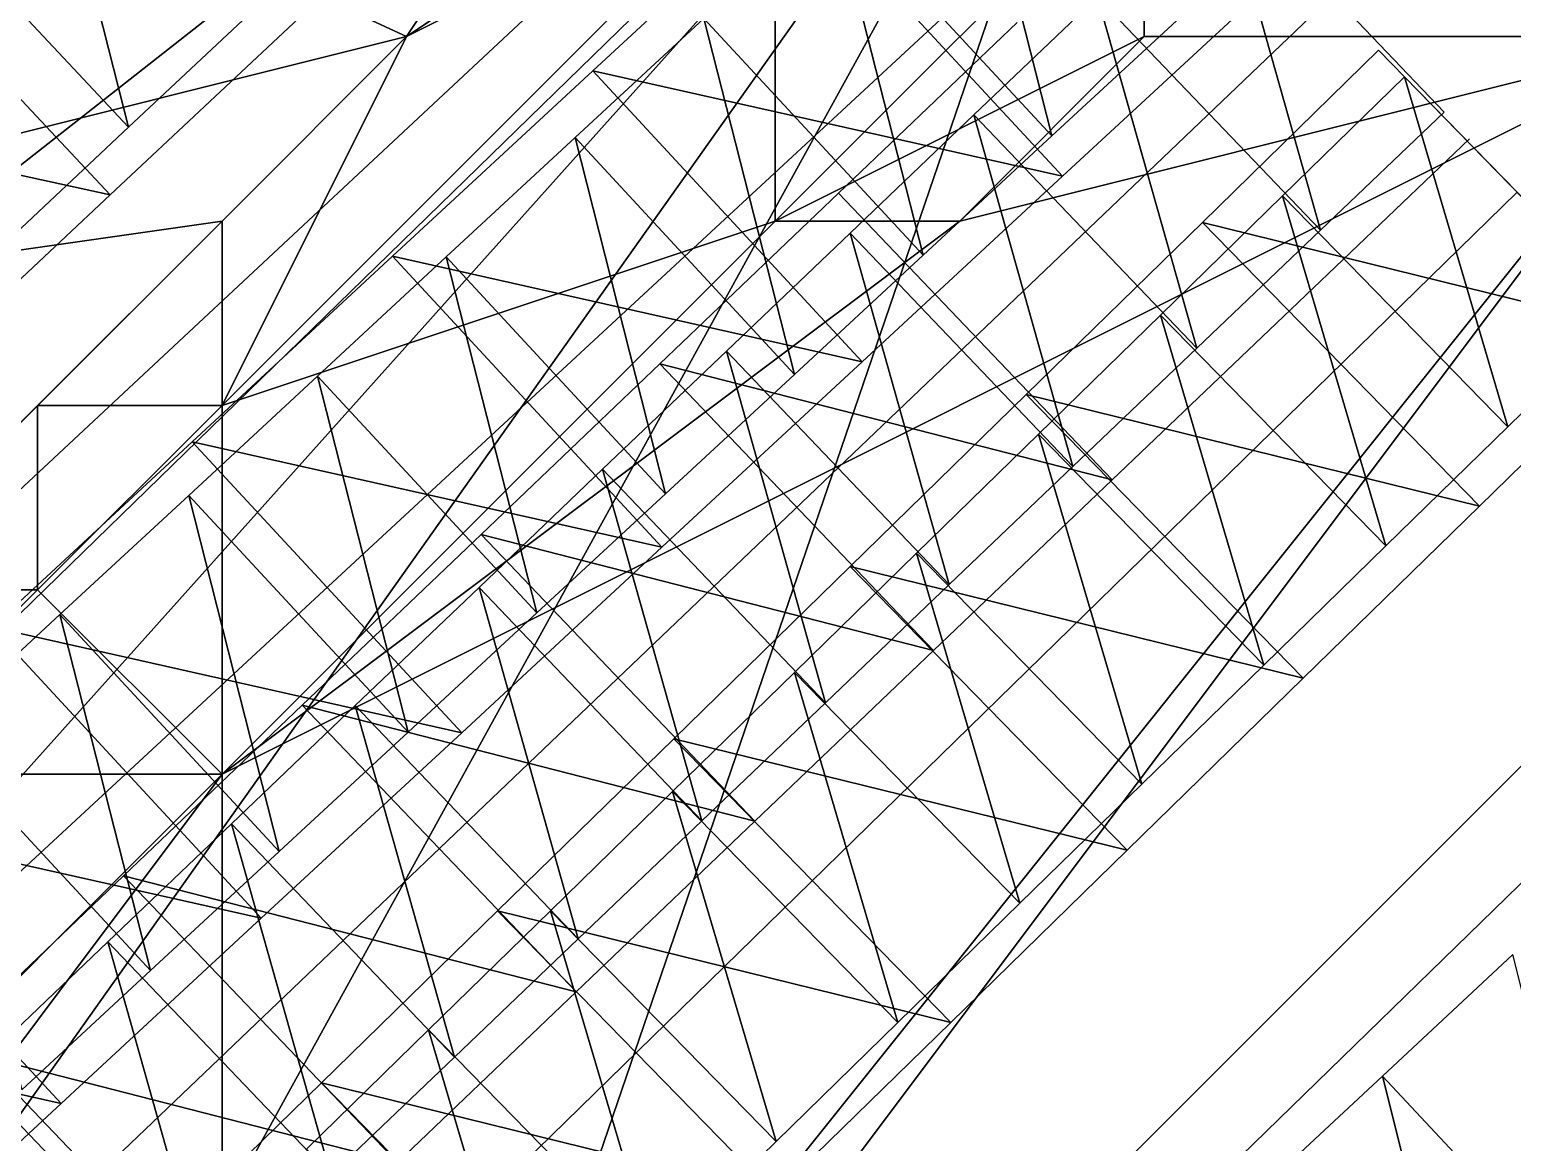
# Model space of a CAD drawing. Header units: metres. Extents: x -1103 to 901, y -902 to 905.
# Drawn here: x -1078.09 to -1062.01, y -519.99 to -507.92 of the extents above; entities that cross this region are included whole.
import ezdxf

# ---------------------------------------------------------------- set-up
doc = ezdxf.new("R2010")
doc.units = ezdxf.units.M
for name, color, linetype in [('OSM_BUILDING_FOOTPRINTS', 7, 'CONTINUOUS'), ('OSM_BUILDING_ROOFS', 1, 'CONTINUOUS'), ('OSM_BUILDING_WALLS', 8, 'CONTINUOUS'), ('OSM_RAIL_AXES', 6, 'CONTINUOUS'), ('OSM_RAIL_SURFACE', 7, 'CONTINUOUS'), ('OSM_TERRAIN', 3, 'CONTINUOUS'), ('OSM_TUNNELS', 252, 'CONTINUOUS')]:
    doc.layers.add(name, color=color, linetype=linetype)

msp = doc.modelspace()

# ---------------------------------------------------------------- linework, layer by layer
at = {"layer": 'OSM_BUILDING_FOOTPRINTS'}
for points in [[(-1054.416, -490.72, 14.952), (-1057.069, -487.9, 14.952), (-1059.025, -485.843, 14.952), (-1062.142, -482.548, 14.952), (-1064.729, -479.805, 14.952), (-1067.139, -477.262, 14.952), (-1071.184, -472.982, 14.952), (-1078.336, -465.418, 14.952), (-1100, -485.639, 14.952), (-1100, -507.15, 14.952), (-1099.547, -507.63, 14.952), (-1096.806, -510.528, 14.952), (-1094.584, -512.883, 14.952), (-1091.168, -516.488, 14.952), (-1089.488, -518.269, 14.952), (-1086.88, -521.022, 14.952)], [(-1084.835, -520.724, 13.126), (-1065.756, -502.144, 13.126), (-1063.999, -503.914, 13.126), (-1056.305, -511.721, 13.126), (-1075.384, -530.301, 13.126), (-1079.153, -526.485, 13.126), (-1081.397, -524.207, 13.126), (-1083.552, -522.018, 13.126), (-1084.835, -520.724, 13.126)]]:
    msp.add_polyline3d(points, close=True, dxfattribs=at)
at = {"layer": 'OSM_BUILDING_ROOFS'}
for points in [[(-1089.488, -518.269, 20.152), (-1071.184, -472.982, 20.152), (-1078.336, -465.418, 20.152)], [(-1089.488, -518.269, 20.152), (-1067.139, -477.262, 20.152), (-1071.184, -472.982, 20.152)], [(-1089.488, -518.269, 20.152), (-1064.729, -479.805, 20.152), (-1067.139, -477.262, 20.152)], [(-1089.488, -518.269, 20.152), (-1062.142, -482.548, 20.152), (-1064.729, -479.805, 20.152)], [(-1089.488, -518.269, 20.152), (-1059.025, -485.843, 20.152), (-1062.142, -482.548, 20.152)], [(-1089.488, -518.269, 20.152), (-1057.069, -487.9, 20.152), (-1059.025, -485.843, 20.152)], [(-1089.488, -518.269, 20.152), (-1054.416, -490.72, 20.152), (-1057.069, -487.9, 20.152)], [(-1089.488, -518.269, 20.152), (-1086.88, -521.022, 20.152), (-1054.416, -490.72, 20.152)], [(-1065.756, -502.144, 18.326), (-1084.835, -520.724, 18.326), (-1083.552, -522.018, 18.326)], [(-1065.756, -502.144, 18.326), (-1083.552, -522.018, 18.326), (-1081.397, -524.207, 18.326)], [(-1065.756, -502.144, 18.326), (-1081.397, -524.207, 18.326), (-1079.153, -526.485, 18.326)], [(-1065.756, -502.144, 18.326), (-1079.153, -526.485, 18.326), (-1075.384, -530.301, 18.326)], [(-1065.756, -502.144, 18.326), (-1075.384, -530.301, 18.326), (-1056.305, -511.721, 18.326)], [(-1065.756, -502.144, 18.326), (-1056.305, -511.721, 18.326), (-1063.999, -503.914, 18.326)]]:
    msp.add_3dface(points, dxfattribs=at)
at = {"layer": 'OSM_BUILDING_WALLS'}
for points in [[(-1086.88, -521.022, 14.952), (-1054.416, -490.72, 14.952), (-1054.416, -490.72, 20.152)], [(-1086.88, -521.022, 14.952), (-1054.416, -490.72, 20.152), (-1086.88, -521.022, 20.152)], [(-1065.756, -502.144, 13.126), (-1084.835, -520.724, 13.126), (-1084.835, -520.724, 18.326)], [(-1065.756, -502.144, 13.126), (-1084.835, -520.724, 18.326), (-1065.756, -502.144, 18.326)], [(-1056.305, -511.721, 13.126), (-1063.999, -503.914, 13.126), (-1063.999, -503.914, 18.326)], [(-1056.305, -511.721, 13.126), (-1063.999, -503.914, 18.326), (-1056.305, -511.721, 18.326)], [(-1075.384, -530.301, 13.126), (-1056.305, -511.721, 13.126), (-1056.305, -511.721, 18.326)], [(-1075.384, -530.301, 13.126), (-1056.305, -511.721, 18.326), (-1075.384, -530.301, 18.326)]]:
    msp.add_3dface(points, dxfattribs=at)
at = {"layer": 'OSM_RAIL_AXES'}
for points in [[(-1083.552, -522.018, 15.833), (-1063.999, -503.914, 15.865)], [(-1081.397, -524.207, 15.574), (-1063.955, -507.552, 15.606)], [(-1079.153, -526.485, 15.333), (-1061.954, -509.686, 15.354)]]:
    msp.add_polyline3d(points, dxfattribs=at)
at = {"layer": 'OSM_RAIL_SURFACE'}
for points in [[(-1077.999, -505.108, 16.749), (-1079.408, -506.429, 16.754), (-1077.015, -508.983, 16.754)], [(-1077.999, -505.108, 16.749), (-1077.015, -508.983, 16.754), (-1075.606, -507.663, 16.749)], [(-1067, -509.077, 15.975), (-1067.981, -505.216, 15.98), (-1069.378, -506.509, 15.975)], [(-1067, -509.077, 15.975), (-1065.603, -507.784, 15.98), (-1067.981, -505.216, 15.98)], [(-1064.088, -510.099, 15.722), (-1065.163, -506.286, 15.726), (-1066.505, -507.568, 15.722)], [(-1064.088, -510.099, 15.722), (-1062.746, -508.818, 15.726), (-1065.163, -506.286, 15.726)], [(-1079.408, -506.429, 16.754), (-1078.425, -510.303, 16.756), (-1077.015, -508.983, 16.754)], [(-1068.397, -510.37, 15.971), (-1069.378, -506.509, 15.975), (-1070.775, -507.802, 15.971)], [(-1068.397, -510.37, 15.971), (-1067, -509.077, 15.975), (-1069.378, -506.509, 15.975)], [(-1065.429, -511.38, 15.719), (-1066.505, -507.568, 15.722), (-1067.847, -508.849, 15.719)], [(-1065.429, -511.38, 15.719), (-1064.088, -510.099, 15.722), (-1066.505, -507.568, 15.722)], [(-1069.793, -511.664, 15.969), (-1070.775, -507.802, 15.971), (-1072.171, -509.095, 15.969)], [(-1069.793, -511.664, 15.969), (-1068.397, -510.37, 15.971), (-1070.775, -507.802, 15.971)], [(-1062.054, -512.231, 15.471), (-1063.177, -508.435, 15.474), (-1064.5, -509.727, 15.471)], [(-1062.054, -512.231, 15.471), (-1060.731, -510.938, 15.474), (-1063.177, -508.435, 15.474)], [(-1066.771, -512.661, 15.716), (-1067.847, -508.849, 15.719), (-1069.188, -510.13, 15.716)], [(-1066.771, -512.661, 15.716), (-1065.429, -511.38, 15.719), (-1067.847, -508.849, 15.719)], [(-1071.19, -512.957, 15.968), (-1072.171, -509.095, 15.969), (-1073.568, -510.388, 15.968)], [(-1071.19, -512.957, 15.968), (-1069.793, -511.664, 15.969), (-1072.171, -509.095, 15.969)], [(-1063.377, -513.523, 15.469), (-1064.5, -509.727, 15.471), (-1065.823, -511.019, 15.469)], [(-1063.377, -513.523, 15.469), (-1062.054, -512.231, 15.471), (-1064.5, -509.727, 15.471)], [(-1068.113, -513.942, 15.713), (-1069.188, -510.13, 15.716), (-1070.53, -511.411, 15.713)], [(-1068.113, -513.942, 15.713), (-1066.771, -512.661, 15.716), (-1069.188, -510.13, 15.716)], [(-1072.587, -514.25, 15.971), (-1073.568, -510.388, 15.968), (-1074.965, -511.682, 15.971)], [(-1072.587, -514.25, 15.971), (-1071.19, -512.957, 15.968), (-1073.568, -510.388, 15.968)], [(-1064.7, -514.815, 15.467), (-1065.823, -511.019, 15.469), (-1067.146, -512.311, 15.467)], [(-1064.7, -514.815, 15.467), (-1063.377, -513.523, 15.469), (-1065.823, -511.019, 15.469)], [(-1069.455, -515.224, 15.712), (-1070.53, -511.411, 15.713), (-1071.872, -512.692, 15.712)], [(-1069.455, -515.224, 15.712), (-1068.113, -513.942, 15.713), (-1070.53, -511.411, 15.713)], [(-1073.983, -515.543, 15.973), (-1074.965, -511.682, 15.971), (-1076.361, -512.975, 15.973)], [(-1073.983, -515.543, 15.973), (-1072.587, -514.25, 15.971), (-1074.965, -511.682, 15.971)], [(-1066.023, -516.107, 15.466), (-1067.146, -512.311, 15.467), (-1068.469, -513.603, 15.466)], [(-1066.023, -516.107, 15.466), (-1064.7, -514.815, 15.467), (-1067.146, -512.311, 15.467)], [(-1070.796, -516.505, 15.711), (-1071.872, -512.692, 15.712), (-1073.213, -513.973, 15.711)], [(-1070.796, -516.505, 15.711), (-1069.455, -515.224, 15.712), (-1071.872, -512.692, 15.712)], [(-1075.38, -516.836, 15.971), (-1076.361, -512.975, 15.973), (-1077.758, -514.268, 15.971)], [(-1075.38, -516.836, 15.971), (-1073.983, -515.543, 15.973), (-1076.361, -512.975, 15.973)], [(-1067.346, -517.399, 15.465), (-1068.469, -513.603, 15.466), (-1069.792, -514.896, 15.465)], [(-1067.346, -517.399, 15.465), (-1066.023, -516.107, 15.466), (-1068.469, -513.603, 15.466)], [(-1072.138, -517.786, 15.709), (-1073.213, -513.973, 15.711), (-1074.555, -515.255, 15.709)], [(-1072.138, -517.786, 15.709), (-1070.796, -516.505, 15.711), (-1073.213, -513.973, 15.711)], [(-1076.777, -518.129, 15.969), (-1077.758, -514.268, 15.971), (-1079.155, -515.561, 15.969)], [(-1076.777, -518.129, 15.969), (-1075.38, -516.836, 15.971), (-1077.758, -514.268, 15.971)], [(-1068.669, -518.692, 15.463), (-1069.792, -514.896, 15.465), (-1071.115, -516.188, 15.463)], [(-1068.669, -518.692, 15.463), (-1067.346, -517.399, 15.465), (-1069.792, -514.896, 15.465)], [(-1073.48, -519.067, 15.707), (-1074.555, -515.255, 15.709), (-1075.897, -516.536, 15.707)], [(-1073.48, -519.067, 15.707), (-1072.138, -517.786, 15.709), (-1074.555, -515.255, 15.709)], [(-1078.173, -519.422, 15.965), (-1076.777, -518.129, 15.969), (-1079.155, -515.561, 15.969)], [(-1069.992, -519.984, 15.46), (-1071.115, -516.188, 15.463), (-1072.438, -517.48, 15.46)], [(-1069.992, -519.984, 15.46), (-1068.669, -518.692, 15.463), (-1071.115, -516.188, 15.463)], [(-1074.821, -520.348, 15.705), (-1075.897, -516.536, 15.707), (-1077.239, -517.817, 15.705)], [(-1074.821, -520.348, 15.705), (-1073.48, -519.067, 15.707), (-1075.897, -516.536, 15.707)], [(-1071.315, -521.276, 15.458), (-1072.438, -517.48, 15.46), (-1073.761, -518.772, 15.458)], [(-1071.315, -521.276, 15.458), (-1069.992, -519.984, 15.46), (-1072.438, -517.48, 15.46)], [(-1076.163, -521.629, 15.702), (-1077.239, -517.817, 15.705), (-1078.58, -519.098, 15.702)], [(-1076.163, -521.629, 15.702), (-1074.821, -520.348, 15.705), (-1077.239, -517.817, 15.705)], [(-1061.026, -521.832, 15.173), (-1062.002, -517.953, 15.245), (-1063.416, -519.274, 15.237)], [(-1072.638, -522.568, 15.456), (-1073.761, -518.772, 15.458), (-1075.084, -520.065, 15.456)], [(-1072.638, -522.568, 15.456), (-1071.315, -521.276, 15.458), (-1073.761, -518.772, 15.458)], [(-1077.505, -522.911, 15.699), (-1078.58, -519.098, 15.702), (-1079.922, -520.379, 15.699)], [(-1077.505, -522.911, 15.699), (-1076.163, -521.629, 15.702), (-1078.58, -519.098, 15.702)], [(-1062.44, -523.153, 15.187), (-1063.416, -519.274, 15.237), (-1064.83, -520.595, 15.229)], [(-1062.44, -523.153, 15.187), (-1061.026, -521.832, 15.173), (-1063.416, -519.274, 15.237)]]:
    msp.add_3dface(points, dxfattribs=at)
at = {"layer": 'OSM_TERRAIN'}
for points in [[(-1090, -512, 18.549), (-1074, -508, 18.582), (-1100, -496, 18.582)], [(-1100, -496, 18.582), (-1074, -508, 18.582), (-1070, -502, 18.582)], [(-1078, -532, 15.028), (-1060, -520, 15.161), (-1048, -502, 15.187)], [(-1078, -532, 15.028), (-1048, -502, 15.187), (-1060, -508, 15.579)], [(-1074, -508, 18.582), (-1068, -504, 17.779), (-1070, -502, 18.582)], [(-1070, -506, 18.183), (-1068, -504, 17.779), (-1074, -508, 18.582)], [(-1066, -506, 16.262), (-1060, -508, 15.579), (-1066, -504, 16.417)], [(-1060, -508, 15.579), (-1062, -504, 16.347), (-1066, -504, 16.417)], [(-1076, -512, 17.962), (-1070, -510, 15.985), (-1070, -506, 18.183)], [(-1076, -512, 17.962), (-1070, -506, 18.183), (-1074, -508, 18.582)], [(-1070, -510, 15.985), (-1066, -506, 16.262), (-1070, -506, 18.183)], [(-1070, -510, 15.985), (-1066, -508, 15.63), (-1066, -506, 16.262)], [(-1066, -508, 15.63), (-1060, -508, 15.579), (-1066, -506, 16.262)], [(-1076, -510, 18.582), (-1074, -508, 18.582), (-1090, -512, 18.549)], [(-1076, -528, 15.51), (-1078, -532, 15.028), (-1060, -508, 15.579)], [(-1076, -528, 15.51), (-1060, -508, 15.579), (-1076, -516, 15.765)], [(-1076, -516, 15.765), (-1060, -508, 15.579), (-1068, -510, 15.579)], [(-1076, -510, 18.582), (-1076, -512, 17.962), (-1074, -508, 18.582)], [(-1068, -510, 15.579), (-1066, -508, 15.63), (-1070, -510, 15.985)], [(-1068, -510, 15.579), (-1060, -508, 15.579), (-1066, -508, 15.63)], [(-1080, -514, 18.582), (-1076, -510, 18.582), (-1090, -512, 18.549)], [(-1080, -514, 18.582), (-1078, -512, 18.582), (-1076, -510, 18.582)], [(-1078, -512, 18.582), (-1076, -512, 17.962), (-1076, -510, 18.582)], [(-1076, -516, 15.765), (-1070, -510, 15.985), (-1076, -512, 17.962)], [(-1076, -516, 15.765), (-1068, -510, 15.579), (-1070, -510, 15.985)], [(-1078, -514, 17.888), (-1078, -512, 18.582), (-1080, -514, 18.582)], [(-1076, -516, 15.765), (-1076, -512, 17.962), (-1078, -514, 17.888)], [(-1078, -514, 17.888), (-1076, -512, 17.962), (-1078, -512, 18.582)], [(-1080, -516, 17.814), (-1076, -516, 15.765), (-1078, -514, 17.888)], [(-1080, -516, 17.814), (-1078, -514, 17.888), (-1080, -514, 18.582)], [(-1064, -530, 14.353), (-1048, -514, 14.992), (-1060, -520, 15.161)], [(-1064, -530, 14.353), (-1022, -518, 14.934), (-1048, -514, 14.992)], [(-1080, -520, 15.763), (-1082, -524, 15.532), (-1076, -516, 15.765)], [(-1082, -524, 15.532), (-1076, -528, 15.51), (-1076, -516, 15.765)], [(-1080, -520, 15.763), (-1076, -516, 15.765), (-1080, -516, 17.814)], [(-1064, -530, 14.353), (-1022, -550, 13.184), (-1022, -518, 14.934)]]:
    msp.add_3dface(points, dxfattribs=at)
at = {"layer": 'OSM_TUNNELS'}
for points in [[(-1071.977, -508.371, 15.55), (-1071.977, -508.371, 17.944), (-1069.805, -506.359, 17.942)], [(-1071.977, -508.371, 15.55), (-1069.805, -506.359, 17.942), (-1069.805, -506.359, 15.555)], [(-1071.977, -508.371, 15.55), (-1069.805, -506.359, 15.555), (-1069.805, -506.359, 17.942)], [(-1071.977, -508.371, 15.55), (-1069.805, -506.359, 17.942), (-1071.977, -508.371, 17.944)], [(-1071.977, -508.371, 22.05), (-1069.805, -506.359, 22.055), (-1066.883, -509.514, 22.055)], [(-1071.977, -508.371, 22.75), (-1066.883, -509.514, 22.755), (-1069.805, -506.359, 22.755)], [(-1069.805, -506.359, 22.055), (-1064.711, -507.503, 22.061), (-1066.883, -509.514, 22.055)], [(-1069.805, -506.359, 22.755), (-1066.883, -509.514, 22.755), (-1064.711, -507.503, 22.761)], [(-1077.212, -509.715, 22.836), (-1082.313, -508.601, 22.836), (-1080.152, -506.577, 22.836)], [(-1077.212, -509.715, 23.536), (-1080.152, -506.577, 23.536), (-1082.313, -508.601, 23.536)], [(-1075.051, -507.69, 22.828), (-1077.212, -509.715, 22.836), (-1080.152, -506.577, 22.836)], [(-1075.051, -507.69, 23.528), (-1080.152, -506.577, 23.536), (-1077.212, -509.715, 23.536)], [(-1075.051, -507.69, 16.328), (-1075.051, -507.69, 18.631), (-1077.212, -509.715, 18.628)], [(-1075.051, -507.69, 16.328), (-1077.212, -509.715, 18.628), (-1077.212, -509.715, 16.336)], [(-1075.051, -507.69, 16.328), (-1077.212, -509.715, 16.336), (-1077.212, -509.715, 18.628)], [(-1075.051, -507.69, 16.328), (-1077.212, -509.715, 18.628), (-1075.051, -507.69, 18.631)], [(-1069.315, -509.698, 15.296), (-1069.315, -509.698, 15.965), (-1067.377, -507.848, 16.068)], [(-1069.315, -509.698, 15.296), (-1067.377, -507.848, 16.068), (-1067.377, -507.848, 15.301)], [(-1069.315, -509.698, 15.296), (-1067.377, -507.848, 15.301), (-1067.377, -507.848, 16.068)], [(-1069.315, -509.698, 15.296), (-1067.377, -507.848, 16.068), (-1069.315, -509.698, 15.965)], [(-1065.367, -510.015, 15.05), (-1065.367, -510.015, 15.661), (-1063.456, -508.148, 15.654)], [(-1065.367, -510.015, 15.05), (-1063.456, -508.148, 15.654), (-1063.456, -508.148, 15.054)], [(-1065.367, -510.015, 15.05), (-1063.456, -508.148, 15.054), (-1063.456, -508.148, 15.654)], [(-1065.367, -510.015, 15.05), (-1063.456, -508.148, 15.654), (-1065.367, -510.015, 15.661)], [(-1065.367, -510.015, 21.55), (-1063.456, -508.148, 21.554), (-1060.452, -511.225, 21.554)], [(-1065.367, -510.015, 22.25), (-1060.452, -511.225, 22.254), (-1063.456, -508.148, 22.254)], [(-1074.15, -510.382, 15.549), (-1074.15, -510.382, 17.953), (-1071.977, -508.371, 17.944)], [(-1074.15, -510.382, 15.549), (-1071.977, -508.371, 17.944), (-1071.977, -508.371, 15.55)], [(-1074.15, -510.382, 15.549), (-1071.977, -508.371, 15.55), (-1071.977, -508.371, 17.944)], [(-1074.15, -510.382, 15.549), (-1071.977, -508.371, 17.944), (-1074.15, -510.382, 17.953)], [(-1074.15, -510.382, 22.049), (-1071.977, -508.371, 22.05), (-1069.056, -511.526, 22.05)], [(-1074.15, -510.382, 22.749), (-1069.056, -511.526, 22.75), (-1071.977, -508.371, 22.75)], [(-1071.977, -508.371, 22.05), (-1066.883, -509.514, 22.055), (-1069.056, -511.526, 22.05)], [(-1071.977, -508.371, 22.75), (-1069.056, -511.526, 22.75), (-1066.883, -509.514, 22.755)], [(-1077.212, -509.715, 22.836), (-1079.373, -511.74, 22.836), (-1082.313, -508.601, 22.836)], [(-1077.212, -509.715, 23.536), (-1082.313, -508.601, 23.536), (-1079.373, -511.74, 23.536)], [(-1064.408, -510.958, 15.301), (-1062.47, -509.107, 15.306), (-1062.47, -509.107, 15.652)], [(-1064.408, -510.958, 15.301), (-1062.47, -509.107, 15.652), (-1064.408, -510.958, 15.665)], [(-1064.408, -510.958, 15.301), (-1064.408, -510.958, 15.665), (-1062.47, -509.107, 15.652)], [(-1064.408, -510.958, 15.301), (-1062.47, -509.107, 15.652), (-1062.47, -509.107, 15.306)], [(-1077.212, -509.715, 16.336), (-1077.212, -509.715, 18.628), (-1079.373, -511.74, 18.627)], [(-1077.212, -509.715, 16.336), (-1079.373, -511.74, 18.627), (-1079.373, -511.74, 16.336)], [(-1077.212, -509.715, 16.336), (-1079.373, -511.74, 16.336), (-1079.373, -511.74, 18.627)], [(-1077.212, -509.715, 16.336), (-1079.373, -511.74, 18.627), (-1077.212, -509.715, 18.628)], [(-1071.253, -511.549, 15.293), (-1071.253, -511.549, 15.918), (-1069.315, -509.698, 15.965)], [(-1071.253, -511.549, 15.293), (-1069.315, -509.698, 15.965), (-1069.315, -509.698, 15.296)], [(-1071.253, -511.549, 15.293), (-1069.315, -509.698, 15.296), (-1069.315, -509.698, 15.965)], [(-1071.253, -511.549, 15.293), (-1069.315, -509.698, 15.965), (-1071.253, -511.549, 15.918)], [(-1071.253, -511.549, 21.793), (-1069.315, -509.698, 21.796), (-1066.346, -512.808, 21.796)], [(-1071.253, -511.549, 22.493), (-1066.346, -512.808, 22.496), (-1069.315, -509.698, 22.496)], [(-1067.278, -511.881, 15.048), (-1067.278, -511.881, 15.709), (-1065.367, -510.015, 15.661)], [(-1067.278, -511.881, 15.048), (-1065.367, -510.015, 15.661), (-1065.367, -510.015, 15.05)], [(-1067.278, -511.881, 15.048), (-1065.367, -510.015, 15.05), (-1065.367, -510.015, 15.661)], [(-1067.278, -511.881, 15.048), (-1065.367, -510.015, 15.661), (-1067.278, -511.881, 15.709)], [(-1067.278, -511.881, 21.548), (-1065.367, -510.015, 21.55), (-1062.363, -513.091, 21.55)], [(-1067.278, -511.881, 22.248), (-1062.363, -513.091, 22.25), (-1065.367, -510.015, 22.25)], [(-1065.367, -510.015, 21.55), (-1060.452, -511.225, 21.554), (-1062.363, -513.091, 21.55)], [(-1065.367, -510.015, 22.25), (-1062.363, -513.091, 22.25), (-1060.452, -511.225, 22.254)], [(-1076.323, -512.394, 15.553), (-1076.323, -512.394, 17.961), (-1074.15, -510.382, 17.953)], [(-1076.323, -512.394, 15.553), (-1074.15, -510.382, 17.953), (-1074.15, -510.382, 15.549)], [(-1076.323, -512.394, 15.553), (-1074.15, -510.382, 15.549), (-1074.15, -510.382, 17.953)], [(-1076.323, -512.394, 15.553), (-1074.15, -510.382, 17.953), (-1076.323, -512.394, 17.961)], [(-1076.323, -512.394, 22.053), (-1074.15, -510.382, 22.049), (-1071.229, -513.538, 22.049)], [(-1076.323, -512.394, 22.753), (-1071.229, -513.538, 22.749), (-1074.15, -510.382, 22.749)], [(-1074.15, -510.382, 22.049), (-1069.056, -511.526, 22.05), (-1071.229, -513.538, 22.049)], [(-1074.15, -510.382, 22.749), (-1071.229, -513.538, 22.749), (-1069.056, -511.526, 22.75)], [(-1066.346, -512.808, 15.296), (-1064.408, -510.958, 15.301), (-1064.408, -510.958, 15.665)], [(-1066.346, -512.808, 15.296), (-1064.408, -510.958, 15.665), (-1066.346, -512.808, 15.668)], [(-1066.346, -512.808, 15.296), (-1066.346, -512.808, 15.668), (-1064.408, -510.958, 15.665)], [(-1066.346, -512.808, 15.296), (-1064.408, -510.958, 15.665), (-1064.408, -510.958, 15.301)], [(-1062.363, -513.091, 15.05), (-1060.452, -511.225, 15.054), (-1060.452, -511.225, 15.416)], [(-1062.363, -513.091, 15.05), (-1060.452, -511.225, 15.416), (-1062.363, -513.091, 15.409)], [(-1062.363, -513.091, 15.05), (-1062.363, -513.091, 15.409), (-1060.452, -511.225, 15.416)], [(-1062.363, -513.091, 15.05), (-1060.452, -511.225, 15.416), (-1060.452, -511.225, 15.054)], [(-1073.191, -513.399, 15.291), (-1073.191, -513.399, 15.868), (-1071.253, -511.549, 15.918)], [(-1073.191, -513.399, 15.291), (-1071.253, -511.549, 15.918), (-1071.253, -511.549, 15.293)], [(-1073.191, -513.399, 15.291), (-1071.253, -511.549, 15.293), (-1071.253, -511.549, 15.918)], [(-1073.191, -513.399, 15.291), (-1071.253, -511.549, 15.918), (-1073.191, -513.399, 15.868)], [(-1073.191, -513.399, 21.791), (-1071.253, -511.549, 21.793), (-1068.284, -514.659, 21.793)], [(-1073.191, -513.399, 22.491), (-1068.284, -514.659, 22.493), (-1071.253, -511.549, 22.493)], [(-1071.253, -511.549, 21.793), (-1066.346, -512.808, 21.796), (-1068.284, -514.659, 21.793)], [(-1071.253, -511.549, 22.493), (-1068.284, -514.659, 22.493), (-1066.346, -512.808, 22.496)], [(-1069.189, -513.748, 15.046), (-1069.189, -513.748, 15.712), (-1067.278, -511.881, 15.709)], [(-1069.189, -513.748, 15.046), (-1067.278, -511.881, 15.709), (-1067.278, -511.881, 15.048)], [(-1069.189, -513.748, 15.046), (-1067.278, -511.881, 15.048), (-1067.278, -511.881, 15.709)], [(-1069.189, -513.748, 15.046), (-1067.278, -511.881, 15.709), (-1069.189, -513.748, 15.712)], [(-1069.189, -513.748, 21.546), (-1067.278, -511.881, 21.548), (-1064.274, -514.958, 21.548)], [(-1069.189, -513.748, 22.246), (-1064.274, -514.958, 22.248), (-1067.278, -511.881, 22.248)], [(-1067.278, -511.881, 21.548), (-1062.363, -513.091, 21.55), (-1064.274, -514.958, 21.548)], [(-1067.278, -511.881, 22.248), (-1064.274, -514.958, 22.248), (-1062.363, -513.091, 22.25)], [(-1078.495, -514.405, 15.551), (-1078.495, -514.405, 17.954), (-1076.323, -512.394, 17.961)], [(-1078.495, -514.405, 15.551), (-1076.323, -512.394, 17.961), (-1076.323, -512.394, 15.553)], [(-1078.495, -514.405, 15.551), (-1076.323, -512.394, 15.553), (-1076.323, -512.394, 17.961)], [(-1078.495, -514.405, 15.551), (-1076.323, -512.394, 17.961), (-1078.495, -514.405, 17.954)], [(-1078.495, -514.405, 22.051), (-1076.323, -512.394, 22.053), (-1073.401, -515.549, 22.053)], [(-1078.495, -514.405, 22.751), (-1073.401, -515.549, 22.753), (-1076.323, -512.394, 22.753)], [(-1076.323, -512.394, 22.053), (-1071.229, -513.538, 22.049), (-1073.401, -515.549, 22.053)], [(-1076.323, -512.394, 22.753), (-1073.401, -515.549, 22.753), (-1071.229, -513.538, 22.749)], [(-1068.284, -514.659, 15.293), (-1066.346, -512.808, 15.296), (-1066.346, -512.808, 15.668)], [(-1068.284, -514.659, 15.293), (-1066.346, -512.808, 15.668), (-1068.284, -514.659, 15.672)], [(-1068.284, -514.659, 15.293), (-1068.284, -514.659, 15.672), (-1066.346, -512.808, 15.668)], [(-1068.284, -514.659, 15.293), (-1066.346, -512.808, 15.668), (-1066.346, -512.808, 15.296)], [(-1064.274, -514.958, 15.048), (-1062.363, -513.091, 15.05), (-1062.363, -513.091, 15.409)], [(-1064.274, -514.958, 15.048), (-1062.363, -513.091, 15.409), (-1064.274, -514.958, 15.403)], [(-1064.274, -514.958, 15.048), (-1064.274, -514.958, 15.403), (-1062.363, -513.091, 15.409)], [(-1064.274, -514.958, 15.048), (-1062.363, -513.091, 15.409), (-1062.363, -513.091, 15.05)], [(-1075.13, -515.25, 15.289), (-1075.13, -515.25, 15.818), (-1073.191, -513.399, 15.868)], [(-1075.13, -515.25, 15.289), (-1073.191, -513.399, 15.868), (-1073.191, -513.399, 15.291)], [(-1075.13, -515.25, 15.289), (-1073.191, -513.399, 15.291), (-1073.191, -513.399, 15.868)], [(-1075.13, -515.25, 15.289), (-1073.191, -513.399, 15.868), (-1075.13, -515.25, 15.818)], [(-1075.13, -515.25, 21.789), (-1073.191, -513.399, 21.791), (-1070.222, -516.509, 21.791)], [(-1075.13, -515.25, 22.489), (-1070.222, -516.509, 22.491), (-1073.191, -513.399, 22.491)], [(-1073.191, -513.399, 21.791), (-1068.284, -514.659, 21.793), (-1070.222, -516.509, 21.791)], [(-1073.191, -513.399, 22.491), (-1070.222, -516.509, 22.491), (-1068.284, -514.659, 22.493)], [(-1071.1, -515.615, 15.044), (-1071.1, -515.615, 15.715), (-1069.189, -513.748, 15.712)], [(-1071.1, -515.615, 15.044), (-1069.189, -513.748, 15.712), (-1069.189, -513.748, 15.046)], [(-1071.1, -515.615, 15.044), (-1069.189, -513.748, 15.046), (-1069.189, -513.748, 15.712)], [(-1071.1, -515.615, 15.044), (-1069.189, -513.748, 15.712), (-1071.1, -515.615, 15.715)], [(-1071.1, -515.615, 21.544), (-1069.189, -513.748, 21.546), (-1066.185, -516.824, 21.546)], [(-1071.1, -515.615, 22.244), (-1066.185, -516.824, 22.246), (-1069.189, -513.748, 22.246)], [(-1069.189, -513.748, 21.546), (-1064.274, -514.958, 21.548), (-1066.185, -516.824, 21.546)], [(-1069.189, -513.748, 22.246), (-1066.185, -516.824, 22.246), (-1064.274, -514.958, 22.248)], [(-1080.668, -516.417, 22.045), (-1078.495, -514.405, 22.051), (-1075.574, -517.561, 22.051)], [(-1080.668, -516.417, 22.745), (-1075.574, -517.561, 22.751), (-1078.495, -514.405, 22.751)], [(-1078.495, -514.405, 22.051), (-1073.401, -515.549, 22.053), (-1075.574, -517.561, 22.051)], [(-1078.495, -514.405, 22.751), (-1075.574, -517.561, 22.751), (-1073.401, -515.549, 22.753)], [(-1070.222, -516.509, 15.291), (-1068.284, -514.659, 15.293), (-1068.284, -514.659, 15.672)], [(-1070.222, -516.509, 15.291), (-1068.284, -514.659, 15.672), (-1070.222, -516.509, 15.676)], [(-1070.222, -516.509, 15.291), (-1070.222, -516.509, 15.676), (-1068.284, -514.659, 15.672)], [(-1070.222, -516.509, 15.291), (-1068.284, -514.659, 15.672), (-1068.284, -514.659, 15.293)], [(-1066.185, -516.824, 15.046), (-1064.274, -514.958, 15.048), (-1064.274, -514.958, 15.403)], [(-1066.185, -516.824, 15.046), (-1064.274, -514.958, 15.403), (-1066.185, -516.824, 15.396)], [(-1066.185, -516.824, 15.046), (-1066.185, -516.824, 15.396), (-1064.274, -514.958, 15.403)], [(-1066.185, -516.824, 15.046), (-1064.274, -514.958, 15.403), (-1064.274, -514.958, 15.048)], [(-1077.068, -517.101, 15.286), (-1077.068, -517.101, 15.811), (-1075.13, -515.25, 15.818)], [(-1077.068, -517.101, 15.286), (-1075.13, -515.25, 15.818), (-1075.13, -515.25, 15.289)], [(-1077.068, -517.101, 15.286), (-1075.13, -515.25, 15.289), (-1075.13, -515.25, 15.818)], [(-1077.068, -517.101, 15.286), (-1075.13, -515.25, 15.818), (-1077.068, -517.101, 15.811)], [(-1077.068, -517.101, 21.786), (-1075.13, -515.25, 21.789), (-1072.16, -518.36, 21.789)], [(-1077.068, -517.101, 22.486), (-1072.16, -518.36, 22.489), (-1075.13, -515.25, 22.489)], [(-1075.13, -515.25, 21.789), (-1070.222, -516.509, 21.791), (-1072.16, -518.36, 21.789)], [(-1075.13, -515.25, 22.489), (-1072.16, -518.36, 22.489), (-1070.222, -516.509, 22.491)], [(-1073.011, -517.481, 15.039), (-1073.011, -517.481, 15.717), (-1071.1, -515.615, 15.715)], [(-1073.011, -517.481, 15.039), (-1071.1, -515.615, 15.715), (-1071.1, -515.615, 15.044)], [(-1073.011, -517.481, 15.039), (-1071.1, -515.615, 15.044), (-1071.1, -515.615, 15.715)], [(-1073.011, -517.481, 15.039), (-1071.1, -515.615, 15.715), (-1073.011, -517.481, 15.717)], [(-1073.011, -517.481, 21.539), (-1071.1, -515.615, 21.544), (-1068.096, -518.691, 21.544)], [(-1073.011, -517.481, 22.239), (-1068.096, -518.691, 22.244), (-1071.1, -515.615, 22.244)], [(-1071.1, -515.615, 21.544), (-1066.185, -516.824, 21.546), (-1068.096, -518.691, 21.544)], [(-1071.1, -515.615, 22.244), (-1068.096, -518.691, 22.244), (-1066.185, -516.824, 22.246)], [(-1082.84, -518.428, 22.039), (-1080.668, -516.417, 22.045), (-1077.746, -519.572, 22.045)], [(-1082.84, -518.428, 22.739), (-1077.746, -519.572, 22.745), (-1080.668, -516.417, 22.745)], [(-1080.668, -516.417, 22.045), (-1075.574, -517.561, 22.051), (-1077.746, -519.572, 22.045)], [(-1080.668, -516.417, 22.745), (-1077.746, -519.572, 22.745), (-1075.574, -517.561, 22.751)], [(-1072.16, -518.36, 15.289), (-1070.222, -516.509, 15.291), (-1070.222, -516.509, 15.676)], [(-1072.16, -518.36, 15.289), (-1070.222, -516.509, 15.676), (-1072.16, -518.36, 15.68)], [(-1072.16, -518.36, 15.289), (-1072.16, -518.36, 15.68), (-1070.222, -516.509, 15.676)], [(-1072.16, -518.36, 15.289), (-1070.222, -516.509, 15.676), (-1070.222, -516.509, 15.291)], [(-1068.096, -518.691, 15.044), (-1066.185, -516.824, 15.046), (-1066.185, -516.824, 15.396)], [(-1068.096, -518.691, 15.044), (-1066.185, -516.824, 15.396), (-1068.096, -518.691, 15.414)], [(-1068.096, -518.691, 15.044), (-1068.096, -518.691, 15.414), (-1066.185, -516.824, 15.396)], [(-1068.096, -518.691, 15.044), (-1066.185, -516.824, 15.396), (-1066.185, -516.824, 15.046)], [(-1079.006, -518.951, 15.281), (-1079.006, -518.951, 15.841), (-1077.068, -517.101, 15.811)], [(-1079.006, -518.951, 15.281), (-1077.068, -517.101, 15.811), (-1077.068, -517.101, 15.286)], [(-1079.006, -518.951, 15.281), (-1077.068, -517.101, 15.286), (-1077.068, -517.101, 15.811)], [(-1079.006, -518.951, 15.281), (-1077.068, -517.101, 15.811), (-1079.006, -518.951, 15.841)], [(-1079.006, -518.951, 21.781), (-1077.068, -517.101, 21.786), (-1074.098, -520.211, 21.786)], [(-1079.006, -518.951, 22.481), (-1074.098, -520.211, 22.486), (-1077.068, -517.101, 22.486)], [(-1077.068, -517.101, 21.786), (-1072.16, -518.36, 21.789), (-1074.098, -520.211, 21.786)], [(-1077.068, -517.101, 22.486), (-1074.098, -520.211, 22.486), (-1072.16, -518.36, 22.489)], [(-1074.922, -519.348, 15.037), (-1074.922, -519.348, 15.72), (-1073.011, -517.481, 15.717)], [(-1074.922, -519.348, 15.037), (-1073.011, -517.481, 15.717), (-1073.011, -517.481, 15.039)], [(-1074.922, -519.348, 15.037), (-1073.011, -517.481, 15.039), (-1073.011, -517.481, 15.717)], [(-1074.922, -519.348, 15.037), (-1073.011, -517.481, 15.717), (-1074.922, -519.348, 15.72)], [(-1074.922, -519.348, 21.537), (-1073.011, -517.481, 21.539), (-1070.007, -520.557, 21.539)], [(-1074.922, -519.348, 22.237), (-1070.007, -520.557, 22.239), (-1073.011, -517.481, 22.239)], [(-1073.011, -517.481, 21.539), (-1068.096, -518.691, 21.544), (-1070.007, -520.557, 21.539)], [(-1073.011, -517.481, 22.239), (-1070.007, -520.557, 22.239), (-1068.096, -518.691, 22.244)], [(-1082.84, -518.428, 22.039), (-1077.746, -519.572, 22.045), (-1079.919, -521.584, 22.039)], [(-1082.84, -518.428, 22.739), (-1079.919, -521.584, 22.739), (-1077.746, -519.572, 22.745)], [(-1074.098, -520.211, 15.286), (-1072.16, -518.36, 15.289), (-1072.16, -518.36, 15.68)], [(-1074.098, -520.211, 15.286), (-1072.16, -518.36, 15.68), (-1074.098, -520.211, 15.684)], [(-1074.098, -520.211, 15.286), (-1074.098, -520.211, 15.684), (-1072.16, -518.36, 15.68)], [(-1074.098, -520.211, 15.286), (-1072.16, -518.36, 15.68), (-1072.16, -518.36, 15.289)], [(-1070.007, -520.557, 15.039), (-1068.096, -518.691, 15.044), (-1068.096, -518.691, 15.414)], [(-1070.007, -520.557, 15.039), (-1068.096, -518.691, 15.414), (-1070.007, -520.557, 15.571)], [(-1070.007, -520.557, 15.039), (-1070.007, -520.557, 15.571), (-1068.096, -518.691, 15.414)], [(-1070.007, -520.557, 15.039), (-1068.096, -518.691, 15.414), (-1068.096, -518.691, 15.044)], [(-1080.944, -520.802, 21.777), (-1079.006, -518.951, 21.781), (-1076.036, -522.061, 21.781)], [(-1080.944, -520.802, 22.477), (-1076.036, -522.061, 22.481), (-1079.006, -518.951, 22.481)], [(-1079.006, -518.951, 21.781), (-1074.098, -520.211, 21.786), (-1076.036, -522.061, 21.781)], [(-1079.006, -518.951, 22.481), (-1076.036, -522.061, 22.481), (-1074.098, -520.211, 22.486)], [(-1076.833, -521.214, 15.035), (-1076.833, -521.214, 15.696), (-1074.922, -519.348, 15.72)], [(-1076.833, -521.214, 15.035), (-1074.922, -519.348, 15.72), (-1074.922, -519.348, 15.037)], [(-1076.833, -521.214, 15.035), (-1074.922, -519.348, 15.037), (-1074.922, -519.348, 15.72)], [(-1076.833, -521.214, 15.035), (-1074.922, -519.348, 15.72), (-1076.833, -521.214, 15.696)], [(-1076.833, -521.214, 21.535), (-1074.922, -519.348, 21.537), (-1071.918, -522.424, 21.537)], [(-1076.833, -521.214, 22.235), (-1071.918, -522.424, 22.237), (-1074.922, -519.348, 22.237)], [(-1074.922, -519.348, 21.537), (-1070.007, -520.557, 21.539), (-1071.918, -522.424, 21.537)], [(-1074.922, -519.348, 22.237), (-1071.918, -522.424, 22.237), (-1070.007, -520.557, 22.239)]]:
    msp.add_3dface(points, dxfattribs=at)

doc.saveas('drawing.dxf')
